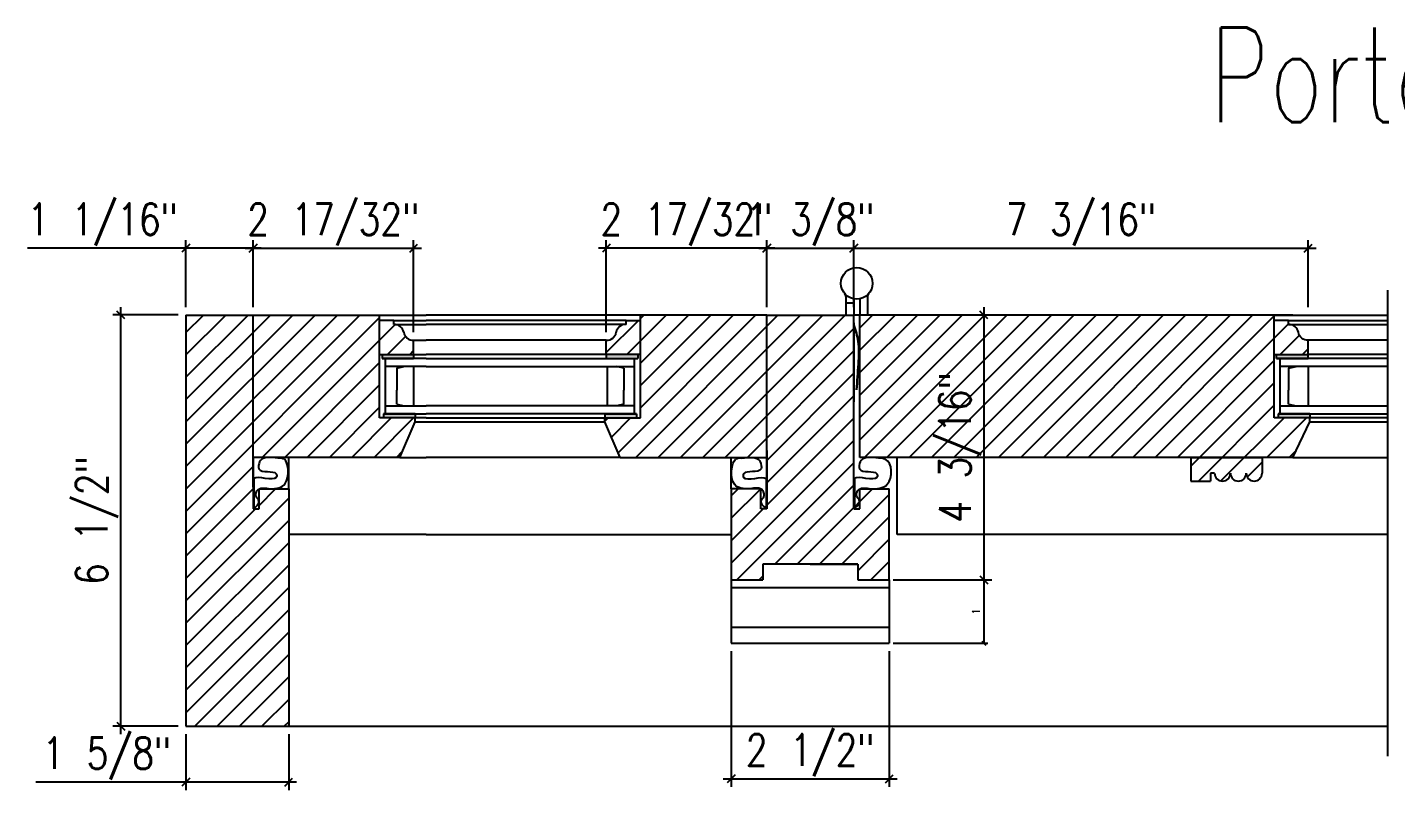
# Model space of a CAD drawing. Header units: inches. Extents: x 1985 to 11287, y 379 to 4336.
# Drawn here: x 7158.29 to 7179.93, y 3682.41 to 3694.71 of the extents above; entities that cross this region are included whole.
import ezdxf

# ---------------------------------------------------------------- set-up
doc = ezdxf.new("R2010")
doc.units = ezdxf.units.IN
doc.header["$MEASUREMENT"] = 0
doc.layers.get('0').update_dxf_attribs({"linetype": 'CONTINUOUS'})
doc.layers.get('Defpoints').update_dxf_attribs({"linetype": 'CONTINUOUS'})
for name, color, linetype in [('COTE1-1', 7, 'CONTINUOUS'), ('COTE1-1 99', 7, 'CONTINUOUS'), ('elevation 99', 7, 'CONTINUOUS'), ('glass 99', 6, 'CONTINUOUS'), ('glass-', 6, 'CONTINUOUS'), ('glazing tape', 7, 'CONTINUOUS'), ('glazing tape 99', 7, 'CONTINUOUS'), ('hardware-', 94, 'CONTINUOUS'), ('hatch 99', 1, 'CONTINUOUS'), ('weatherstripping', 5, 'CONTINUOUS'), ('wood detail', 7, 'CONTINUOUS'), ('wood detail 99', 7, 'CONTINUOUS')]:
    doc.layers.add(name, color=color, linetype=linetype)
doc.styles.get("Standard").update_dxf_attribs({"font": 'txt.shx', "width": 0.8})
doc.dimstyles.new('Elevation', dxfattribs={"dimscale": 2, "dimtxt": 0.75, "dimasz": 0.0625, "dimexe": 0.0625, "dimexo": 0.0625, "dimgap": 0.0625, "dimtad": 1, "dimdec": 5, "dimzin": 0, "dimdsep": 46, "dimlunit": 5, "dimtxsty": 'Standard', "dimblk1": 'OBLIQUE', "dimblk2": 'OBLIQUE', "dimsah": 1, "dimcen": 2, "dimdle": 0.0625, "dimclrd": 1, "dimclre": 1, "dimadec": 1, "dimazin": 0, "dimtfac": 0.375, "dimtdec": 5, "dimtmove": 0, "dimatfit": 3, "dimldrblk": 'OBLIQUE', "dimfxl": 1, "dimfrac": 2, "dimtolj": 1, "dimtzin": 0, "dimarcsym": 0})
doc.dimstyles.new('Muntin', dxfattribs={"dimtxt": 0.125, "dimasz": 0.0625, "dimexe": 0.0625, "dimexo": 0.0625, "dimgap": 0.0625, "dimtad": 1, "dimdec": 5, "dimzin": 0, "dimdsep": 46, "dimlunit": 5, "dimtxsty": 'Standard', "dimblk": 'OBLIQUE', "dimcen": 0.125, "dimclrd": 1, "dimclre": 1, "dimadec": 1, "dimazin": 0, "dimtfac": 0.375, "dimtdec": 5, "dimtmove": 0, "dimatfit": 3, "dimldrblk": 'OBLIQUE', "dimfxl": 1, "dimfrac": 2, "dimtolj": 1, "dimtzin": 0, "dimarcsym": 0})

# ---------------------------------------------------------------- blocks, each defined once
blk = doc.blocks.new('_OBLIQUE')
at = {"color": 0, "linetype": 'ByBlock'}
blk.add_line((-0.5, -0.5), (0.5, 0.5), dxfattribs=at)
blk = doc.blocks.new('*D939')
at = {"layer": 'COTE1-1 99', "color": 1, "lineweight": -2}
for p, q in [((7160.674, 3690.162), (7159.643, 3690.162)), ((7159.768, 3683.537), (7159.768, 3690.287)), ((7160.674, 3683.662), (7159.643, 3683.662))]:
    blk.add_line(p, q, dxfattribs=at)
at = {"layer": 'Defpoints', "color": 0}
for p in [(7159.768, 3690.162), (7160.799, 3690.162), (7160.799, 3683.662)]:
    blk.add_point(p, dxfattribs=at)
at = {"layer": 'COTE1-1 99', "color": 1, "lineweight": -2, "xscale": 0.125, "yscale": 0.125, "zscale": 0.125}
for p, rotation in [((7159.768, 3690.162), 90), ((7159.768, 3683.662), 270)]:
    blk.add_blockref('_OBLIQUE', p, dxfattribs=dict(at, rotation=rotation))
at = {"layer": 'COTE1-1 99', "color": 0, "insert": (7159.393, 3686.912), "char_height": 0.5, "attachment_point": 5, "rotation": 90}
blk.add_mtext('\\A1;6 1/2"', dxfattribs=at)
blk = doc.blocks.new('*D940')
at = {"layer": 'COTE1-1 99', "color": 1, "lineweight": -2}
for p, q in [((7160.799, 3683.537), (7160.799, 3682.652)), ((7162.424, 3683.537), (7162.424, 3682.652)), ((7160.799, 3682.777), (7158.424, 3682.777)), ((7162.549, 3682.777), (7160.799, 3682.777))]:
    blk.add_line(p, q, dxfattribs=at)
at = {"layer": 'Defpoints', "color": 0}
for p in [(7160.799, 3683.662), (7162.424, 3683.662), (7160.799, 3682.777)]:
    blk.add_point(p, dxfattribs=at)
at = {"layer": 'COTE1-1 99', "color": 1, "lineweight": -2, "xscale": 0.125, "yscale": 0.125, "zscale": 0.125, "rotation": 180}
blk.add_blockref('_OBLIQUE', (7160.799, 3682.777), dxfattribs=at)
at = {"layer": 'COTE1-1 99', "color": 1, "lineweight": -2, "xscale": 0.125, "yscale": 0.125, "zscale": 0.125}
blk.add_blockref('_OBLIQUE', (7162.424, 3682.777), dxfattribs=at)
at = {"layer": 'COTE1-1 99', "color": 0, "insert": (7159.549, 3683.152), "char_height": 0.5, "attachment_point": 5}
blk.add_mtext('\\A1;1 5/8"', dxfattribs=at)
blk = doc.blocks.new('*D941')
at = {"layer": 'COTE1-1 99', "color": 1, "lineweight": -2}
for p, q in [((7160.799, 3691.217), (7158.291, 3691.217)), ((7160.799, 3690.287), (7160.799, 3691.342)), ((7161.987, 3691.217), (7160.799, 3691.217)), ((7161.862, 3690.287), (7161.862, 3691.342))]:
    blk.add_line(p, q, dxfattribs=at)
at = {"layer": 'Defpoints', "color": 0}
for p in [(7160.799, 3691.217), (7160.799, 3690.162), (7161.862, 3690.162)]:
    blk.add_point(p, dxfattribs=at)
at = {"layer": 'COTE1-1 99', "color": 1, "lineweight": -2, "xscale": 0.125, "yscale": 0.125, "zscale": 0.125, "rotation": 180}
blk.add_blockref('_OBLIQUE', (7160.799, 3691.217), dxfattribs=at)
at = {"layer": 'COTE1-1 99', "color": 1, "lineweight": -2, "xscale": 0.125, "yscale": 0.125, "zscale": 0.125}
blk.add_blockref('_OBLIQUE', (7161.862, 3691.217), dxfattribs=at)
at = {"layer": 'COTE1-1 99', "color": 0, "insert": (7159.483, 3691.592), "char_height": 0.5, "attachment_point": 5}
blk.add_mtext('\\A1;1 1/16"', dxfattribs=at)
blk = doc.blocks.new('*D942')
at = {"layer": 'COTE1-1 99', "color": 1, "lineweight": -2}
for p, q in [((7161.737, 3691.217), (7164.526, 3691.217)), ((7161.862, 3690.914), (7161.862, 3691.342)), ((7164.401, 3689.888), (7164.401, 3691.342))]:
    blk.add_line(p, q, dxfattribs=at)
at = {"layer": 'Defpoints', "color": 0}
for p in [(7164.401, 3691.217), (7161.862, 3690.789), (7164.401, 3689.763)]:
    blk.add_point(p, dxfattribs=at)
at = {"layer": 'COTE1-1 99', "color": 1, "lineweight": -2, "xscale": 0.125, "yscale": 0.125, "zscale": 0.125, "rotation": 180}
blk.add_blockref('_OBLIQUE', (7161.862, 3691.217), dxfattribs=at)
at = {"layer": 'COTE1-1 99', "color": 1, "lineweight": -2, "xscale": 0.125, "yscale": 0.125, "zscale": 0.125}
blk.add_blockref('_OBLIQUE', (7164.401, 3691.217), dxfattribs=at)
at = {"layer": 'COTE1-1 99', "color": 0, "insert": (7163.131, 3691.592), "char_height": 0.5, "attachment_point": 5}
blk.add_mtext('\\A1;2 17/32"', dxfattribs=at)
blk = doc.blocks.new('*D943')
at = {"layer": 'COTE1-1 99', "color": 1, "lineweight": -2}
for p, q in [((7169.862, 3691.217), (7171.487, 3691.217)), ((7169.987, 3690.287), (7169.987, 3691.342)), ((7171.362, 3690.287), (7171.362, 3691.342))]:
    blk.add_line(p, q, dxfattribs=at)
at = {"layer": 'Defpoints', "color": 0}
for p in [(7171.362, 3691.217), (7169.987, 3690.162), (7171.362, 3690.162)]:
    blk.add_point(p, dxfattribs=at)
at = {"layer": 'COTE1-1 99', "color": 1, "lineweight": -2, "xscale": 0.125, "yscale": 0.125, "zscale": 0.125, "rotation": 180}
blk.add_blockref('_OBLIQUE', (7169.987, 3691.217), dxfattribs=at)
at = {"layer": 'COTE1-1 99', "color": 1, "lineweight": -2, "xscale": 0.125, "yscale": 0.125, "zscale": 0.125}
blk.add_blockref('_OBLIQUE', (7171.362, 3691.217), dxfattribs=at)
at = {"layer": 'COTE1-1 99', "color": 0, "insert": (7170.674, 3691.592), "char_height": 0.5, "attachment_point": 5}
blk.add_mtext('\\A1;1 3/8"', dxfattribs=at)
blk = doc.blocks.new('*D944')
at = {"layer": 'COTE1-1 99', "color": 1, "lineweight": -2}
for p, q in [((7170.112, 3691.217), (7167.323, 3691.217)), ((7167.448, 3689.888), (7167.448, 3691.342)), ((7169.987, 3690.914), (7169.987, 3691.342))]:
    blk.add_line(p, q, dxfattribs=at)
at = {"layer": 'Defpoints', "color": 0}
for p in [(7167.448, 3691.217), (7169.987, 3690.789), (7167.448, 3689.763)]:
    blk.add_point(p, dxfattribs=at)
at = {"layer": 'COTE1-1 99', "color": 1, "lineweight": -2, "xscale": 0.125, "yscale": 0.125, "zscale": 0.125, "rotation": 180}
blk.add_blockref('_OBLIQUE', (7167.448, 3691.217), dxfattribs=at)
at = {"layer": 'COTE1-1 99', "color": 1, "lineweight": -2, "xscale": 0.125, "yscale": 0.125, "zscale": 0.125}
blk.add_blockref('_OBLIQUE', (7169.987, 3691.217), dxfattribs=at)
at = {"layer": 'COTE1-1 99', "color": 0, "insert": (7168.717, 3691.592), "char_height": 0.5, "attachment_point": 5}
blk.add_mtext('\\A1;2 17/32"', dxfattribs=at)
blk = doc.blocks.new('*D949')
at = {"layer": 'COTE1-1 99', "color": 1, "lineweight": -2}
for p, q in [((7171.238, 3691.217), (7178.675, 3691.217)), ((7171.363, 3690.287), (7171.363, 3691.342)), ((7178.55, 3690.287), (7178.55, 3691.342))]:
    blk.add_line(p, q, dxfattribs=at)
at = {"layer": 'Defpoints', "color": 0}
for p in [(7178.55, 3691.217), (7171.363, 3690.162), (7178.55, 3690.162)]:
    blk.add_point(p, dxfattribs=at)
at = {"layer": 'COTE1-1 99', "color": 1, "lineweight": -2, "xscale": 0.125, "yscale": 0.125, "zscale": 0.125, "rotation": 180}
blk.add_blockref('_OBLIQUE', (7171.363, 3691.217), dxfattribs=at)
at = {"layer": 'COTE1-1 99', "color": 1, "lineweight": -2, "xscale": 0.125, "yscale": 0.125, "zscale": 0.125}
blk.add_blockref('_OBLIQUE', (7178.55, 3691.217), dxfattribs=at)
at = {"layer": 'COTE1-1 99', "color": 0, "insert": (7174.957, 3691.592), "char_height": 0.5, "attachment_point": 5}
blk.add_mtext('\\A1;7 3/16"', dxfattribs=at)
blk = doc.blocks.new('*D952')
at = {"layer": 'COTE1-1 99', "color": 1, "lineweight": -2}
for p, q in [((7171.707, 3690.162), (7173.546, 3690.162)), ((7173.421, 3690.287), (7173.421, 3685.849)), ((7172.049, 3685.974), (7173.546, 3685.974))]:
    blk.add_line(p, q, dxfattribs=at)
at = {"layer": 'Defpoints', "color": 0}
for p in [(7171.582, 3690.162), (7171.924, 3685.974), (7173.421, 3685.974)]:
    blk.add_point(p, dxfattribs=at)
at = {"layer": 'COTE1-1 99', "color": 1, "lineweight": -2, "xscale": 0.125, "yscale": 0.125, "zscale": 0.125}
for p, rotation in [((7173.421, 3690.162), 90), ((7173.421, 3685.974), 270)]:
    blk.add_blockref('_OBLIQUE', p, dxfattribs=dict(at, rotation=rotation))
at = {"layer": 'COTE1-1 99', "color": 0, "insert": (7173.046, 3688.068), "char_height": 0.5, "attachment_point": 5, "rotation": 90}
blk.add_mtext('\\A1;4 3/16"', dxfattribs=at)
blk = doc.blocks.new('*D954')
at = {"layer": 'COTE1-1 99', "color": 1, "lineweight": -2}
for p, q in [((7169.424, 3684.849), (7169.424, 3682.703)), ((7171.924, 3684.849), (7171.924, 3682.703)), ((7169.299, 3682.828), (7172.049, 3682.828))]:
    blk.add_line(p, q, dxfattribs=at)
at = {"layer": 'Defpoints', "color": 0}
for p in [(7169.424, 3684.974), (7171.924, 3684.974), (7171.924, 3682.828)]:
    blk.add_point(p, dxfattribs=at)
at = {"layer": 'COTE1-1 99', "color": 1, "lineweight": -2, "xscale": 0.125, "yscale": 0.125, "zscale": 0.125, "rotation": 180}
blk.add_blockref('_OBLIQUE', (7169.424, 3682.828), dxfattribs=at)
at = {"layer": 'COTE1-1 99', "color": 1, "lineweight": -2, "xscale": 0.125, "yscale": 0.125, "zscale": 0.125}
blk.add_blockref('_OBLIQUE', (7171.924, 3682.828), dxfattribs=at)
at = {"layer": 'COTE1-1 99', "color": 0, "insert": (7170.674, 3683.203), "char_height": 0.5, "attachment_point": 5}
blk.add_mtext('\\A1;2 1/2"', dxfattribs=at)
blk = doc.blocks.new('*D955')
at = {"layer": 'Defpoints', "color": 0}
for p in [(7171.924, 3685.974), (7171.924, 3684.974), (7173.421, 3684.974)]:
    blk.add_point(p, dxfattribs=at)
at = {"layer": 'elevation 99', "color": 1, "lineweight": -2}
for p, q in [((7171.987, 3685.974), (7173.483, 3685.974)), ((7173.421, 3685.974), (7173.421, 3684.974)), ((7171.987, 3684.974), (7173.483, 3684.974))]:
    blk.add_line(p, q, dxfattribs=at)
at = {"layer": 'elevation 99', "color": 1, "lineweight": -2, "xscale": 0.0625, "yscale": 0.0625, "zscale": 0.0625}
for p, rotation in [((7173.421, 3685.974), 90), ((7173.421, 3684.974), 270)]:
    blk.add_blockref('_OBLIQUE', p, dxfattribs=dict(at, rotation=rotation))
at = {"layer": 'elevation 99', "color": 0, "insert": (7173.296, 3685.474), "char_height": 0.125, "attachment_point": 5, "rotation": 90}
blk.add_mtext('\\A1;1', dxfattribs=at)

msp = doc.modelspace()

# ---------------------------------------------------------------- hatches: boundary and pattern name
at = {"layer": 'glazing tape'}
h = msp.add_hatch(color=256, dxfattribs=at)
h.paths.add_polyline_path([(7164.400831, 3689.474006), (7164.400831, 3689.536506), (7163.900831, 3689.536506), (7163.900831, 3689.474006)])
h.paths.add_polyline_path([(7163.924331, 3688.599006), (7163.924331, 3688.536506), (7164.424331, 3688.536506), (7164.424331, 3688.599006)])
h = msp.add_hatch(color=256, dxfattribs=at)
h.paths.add_polyline_path([(7167.94791, 3689.474006), (7167.94791, 3689.536506), (7167.44791, 3689.536506), (7167.44791, 3689.474006)])
h.paths.add_polyline_path([(7167.92441, 3688.536506), (7167.92441, 3688.599006), (7167.42441, 3688.599006), (7167.42441, 3688.536506)])
at = {"layer": 'glazing tape 99'}
h = msp.add_hatch(color=7, dxfattribs=at)
h.paths.add_polyline_path([(7178.050276, 3689.536506), (7178.050276, 3689.474006), (7178.550276, 3689.474006), (7178.550276, 3689.536506)])
h.paths.add_polyline_path([(7178.073776, 3688.599006), (7178.073776, 3688.536506), (7178.573776, 3688.536506), (7178.573776, 3688.599006)])
at = {"layer": 'hatch 99'}
h = msp.add_hatch(dxfattribs=at)
h.set_pattern_fill('ANSI31', color=256, scale=2, style=0)
h.set_pattern_definition([(45, (7186.32654, 1928.20037), (-0.176776695, 0.176776695), [])])
edge = h.paths.add_edge_path(flags=17)
edge.add_arc((7164.39427, 3689.914961), 0.152097, 190.2080197, 272.4723638, ccw=False)
edge.add_arc((7164.094892, 3689.861051), 0.152097, 10.2080197, 92.4723638)
edge.add_line((7164.088331, 3690.013006), (7164.088331, 3690.075506))
edge.add_line((7164.088331, 3690.075506), (7163.861817, 3690.075506))
edge.add_line((7163.861817, 3690.075506), (7163.861817, 3689.536506))
edge.add_line((7163.861817, 3689.536506), (7164.400831, 3689.536506))
edge.add_line((7164.400831, 3689.536506), (7164.400831, 3689.763006))
h.paths.add_polyline_path([(7163.861817, 3690.161506), (7161.86188, 3690.161506), (7161.86188, 3687.911506), (7164.183259, 3687.911506), (7164.424331, 3688.474006), (7164.424331, 3688.536506), (7163.861817, 3688.536506)])
edge = h.paths.add_edge_path()
edge.add_spline(control_points=[(7162.128798, 3687.413182), (7162.056913, 3687.427759), (7161.92899, 3687.445397), (7161.889252, 3687.281314), (7161.980043, 3687.238215), (7161.942884, 3687.148762), (7161.872844, 3687.104546)], knot_values=[0.002756706, 0.002756706, 0.002756706, 0.002756706, 0.162430415, 0.217787302, 0.327082606, 0.496812861, 0.496812861, 0.496812861, 0.496812861], degree=3, periodic=0)
edge.add_line((7161.955542, 3687.410324), (7161.955542, 3687.099042))
edge.add_line((7161.955542, 3687.099042), (7161.86188, 3687.099042))
edge.add_line((7161.86188, 3687.099042), (7161.86188, 3687.911506))
edge.add_line((7161.86188, 3687.911506), (7161.86188, 3690.161506))
edge.add_line((7161.86188, 3690.161506), (7160.799372, 3690.161506))
edge.add_line((7160.799372, 3690.161506), (7160.799372, 3684.411506))
edge.add_line((7160.799372, 3684.411506), (7160.799372, 3683.661506))
edge.add_line((7160.799372, 3683.661506), (7161.049372, 3683.661506))
edge.add_line((7161.049372, 3683.661506), (7162.424372, 3683.661506))
edge.add_line((7162.424372, 3683.661506), (7162.424372, 3687.411506))
edge.add_line((7162.424372, 3687.411506), (7161.957515, 3687.411506))
h = msp.add_hatch(dxfattribs=at)
h.set_pattern_fill('ANSI31', color=256, scale=2, style=0)
h.set_pattern_definition([(45, (6956.94712, 2006.51667), (-0.176776695, 0.176776695), [])])
edge = h.paths.add_edge_path(flags=17)
edge.add_line((7167.986924, 3690.075506), (7167.76041, 3690.075506))
edge.add_line((7167.76041, 3690.075506), (7167.76041, 3690.013006))
edge.add_line((7167.76041, 3690.013006), (7167.747288, 3690.013006))
edge.add_arc((7167.753849, 3689.861051), 0.152097, 92.4723638, 169.7919803)
edge.add_arc((7167.454471, 3689.914961), 0.152097, 267.5276362, 349.7919803, ccw=False)
edge.add_line((7167.44791, 3689.763006), (7167.44791, 3689.536506))
edge.add_line((7167.44791, 3689.536506), (7167.986924, 3689.536506))
edge.add_line((7167.986924, 3689.536506), (7167.986924, 3690.075506))
h.paths.add_polyline_path([(7169.986861, 3690.161506), (7167.986924, 3690.161506), (7167.986924, 3688.536506), (7167.42441, 3688.536506), (7167.42441, 3688.474006), (7167.665482, 3687.911506), (7169.986861, 3687.911506)])
edge = h.paths.add_edge_path()
edge.add_spline(control_points=[(7169.719943, 3687.413182), (7169.791828, 3687.427759), (7169.919751, 3687.445397), (7169.959489, 3687.281314), (7169.868698, 3687.238215), (7169.905857, 3687.148762), (7169.975897, 3687.104546)], knot_values=[0.002756706, 0.002756706, 0.002756706, 0.002756706, 0.162430415, 0.217787302, 0.327082606, 0.496812861, 0.496812861, 0.496812861, 0.496812861], degree=3, periodic=0)
edge.add_line((7169.892022, 3687.411506), (7169.424369, 3687.411506))
edge.add_line((7169.424369, 3687.411506), (7169.424369, 3685.974006))
edge.add_line((7169.424369, 3685.974006), (7169.924369, 3685.974006))
edge.add_line((7169.924369, 3685.974006), (7169.924369, 3686.224006))
edge.add_line((7169.924369, 3686.224006), (7171.424369, 3686.224006))
edge.add_line((7171.424369, 3686.224006), (7171.424369, 3685.974006))
edge.add_line((7171.424369, 3685.974006), (7171.924369, 3685.974006))
edge.add_line((7171.924369, 3685.974006), (7171.924369, 3687.411506))
edge.add_line((7171.924369, 3687.411506), (7171.456715, 3687.411506))
edge.add_spline(control_points=[(7171.628795, 3687.413182), (7171.556909, 3687.427759), (7171.428986, 3687.445397), (7171.389248, 3687.281314), (7171.480039, 3687.238215), (7171.44288, 3687.148762), (7171.37284, 3687.104546)], knot_values=[0.002756706, 0.002756706, 0.002756706, 0.002756706, 0.162430415, 0.217787302, 0.327082606, 0.496812861, 0.496812861, 0.496812861, 0.496812861], degree=3, periodic=0)
edge.add_line((7171.455538, 3687.410945), (7171.455538, 3687.099042))
edge.add_line((7171.455538, 3687.099042), (7171.362776, 3687.099042))
edge.add_line((7171.362776, 3687.099042), (7171.362776, 3688.786506))
edge.add_line((7171.362776, 3688.786506), (7171.362776, 3690.036506))
edge.add_line((7171.362776, 3690.036506), (7171.362776, 3690.161506))
edge.add_line((7171.362776, 3690.161506), (7169.986861, 3690.161506))
edge.add_line((7169.986861, 3690.161506), (7169.986861, 3687.439817))
edge.add_line((7169.986861, 3687.439817), (7169.986861, 3687.099042))
edge.add_line((7169.986861, 3687.099042), (7169.893199, 3687.099042))
edge.add_line((7169.893199, 3687.099042), (7169.893199, 3687.410945))
h = msp.add_hatch(dxfattribs=at)
h.set_pattern_fill('ANSI31', color=256, scale=2, style=0)
h.set_pattern_definition([(45, (7006.5278, 2006.51667), (-0.176776695, 0.176776695), [])])
h.paths.add_polyline_path([(7188.408779, 3690.161506), (7181.85402, 3690.161506), (7181.85402, 3688.536506), (7181.291506, 3688.536506), (7181.291506, 3688.474006), (7181.559377, 3687.911506), (7183.171067, 3687.911506), (7188.408779, 3687.911506)])
h.paths.add_polyline_path([(7183.171067, 3687.911506), (7182.046067, 3687.911506), (7182.046067, 3687.661506, 1), (7182.296067, 3687.661506, 1), (7182.546067, 3687.661506, 1), (7182.796067, 3687.661506), (7182.858567, 3687.661506), (7182.858567, 3687.536506), (7183.171067, 3687.536506)])
h.paths.add_polyline_path([(7181.85402, 3690.075506), (7181.627506, 3690.075506), (7181.627506, 3690.013006), (7181.614383, 3690.013006, 0.350781059), (7181.471256, 3689.888006, -0.350781059), (7181.328128, 3689.763006), (7181.315006, 3689.763006), (7181.315006, 3689.536506), (7181.85402, 3689.536506)], flags=17)
h.paths.add_polyline_path([(7178.550276, 3689.763006, -0.375199902), (7178.394026, 3689.888006, 0.375199902), (7178.237776, 3690.013006), (7178.237776, 3690.075506), (7178.011262, 3690.075506), (7178.011262, 3689.536506), (7178.550276, 3689.536506)], flags=17)
h.paths.add_polyline_path([(7177.819215, 3687.911506), (7176.694215, 3687.911506), (7176.694215, 3687.536506), (7177.006715, 3687.536506), (7177.006715, 3687.661506), (7177.069215, 3687.661506, 1), (7177.319215, 3687.661506, 1), (7177.569215, 3687.661506, 1), (7177.819215, 3687.661506)])
h.paths.add_polyline_path([(7178.011262, 3690.161506), (7171.456503, 3690.161506), (7171.456503, 3687.911506), (7178.305905, 3687.911506), (7178.573776, 3688.474006), (7178.573776, 3688.536506), (7178.011262, 3688.536506)])
h.paths.add_polyline_path([(7173.420894, 3686.526089), (7173.420894, 3688.859423), (7172.820894, 3688.859423), (7172.820894, 3686.526089)], flags=9)

# ---------------------------------------------------------------- linework, layer by layer
at = {"layer": 'COTE1-1'}
for p, q in [((7171.424369, 3686.224006), (7169.924369, 3686.224006)), ((7169.924369, 3686.224006), (7169.924369, 3685.974006)), ((7170.674369, 3686.224006), (7171.424369, 3686.224006)), ((7171.424369, 3686.224006), (7171.424369, 3685.974006))]:
    msp.add_line(p, q, dxfattribs=at)
at = {"layer": 'elevation 99'}
for p, q in [((7179.807641, 3683.187383), (7179.807641, 3690.551561)), ((7176.694215, 3687.911506), (7177.819215, 3687.911506)), ((7176.694215, 3687.911506), (7176.694215, 3687.536506)), ((7177.819215, 3687.911506), (7177.819215, 3687.661506)), ((7176.694215, 3687.536506), (7177.006715, 3687.536506)), ((7177.069215, 3687.661506), (7177.006715, 3687.661506)), ((7177.006715, 3687.661506), (7177.006715, 3687.536506))]:
    msp.add_line(p, q, dxfattribs=at)
for centre in [(7177.194215, 3687.661506), (7177.444215, 3687.661506), (7177.694215, 3687.661506)]:
    msp.add_arc(centre, 0.125, 180, 0, dxfattribs=at)
at = {"layer": 'glass 99', "color": 6}
for p, q in [((7179.807641, 3689.474006), (7178.050276, 3689.474006)), ((7178.104962, 3688.599006), (7178.104962, 3689.474006)), ((7179.807641, 3689.349006), (7178.104962, 3689.349006)), ((7178.237782, 3689.319015), (7178.357965, 3689.349006)), ((7178.237782, 3689.319015), (7178.237782, 3688.974006)), ((7178.550276, 3689.349006), (7178.550276, 3688.724006)), ((7178.237782, 3688.753997), (7178.237782, 3688.974006)), ((7178.073776, 3688.599006), (7179.807641, 3688.599006)), ((7178.104962, 3688.724006), (7179.807641, 3688.724006)), ((7178.237782, 3688.753997), (7178.357965, 3688.724006))]:
    msp.add_line(p, q, dxfattribs=at)
at = {"layer": 'glass-', "color": 6}
for p, q in [((7164.599005, 3689.474006), (7163.900831, 3689.474006)), ((7163.955517, 3688.599006), (7163.955517, 3689.474006)), ((7164.599005, 3689.474006), (7167.94791, 3689.474006)), ((7167.893224, 3688.599006), (7167.893224, 3689.474006)), ((7164.599005, 3689.349006), (7163.955517, 3689.349006)), ((7164.136451, 3689.319015), (7164.244233, 3689.349006)), ((7164.136451, 3689.319015), (7164.136451, 3688.974006)), ((7164.400831, 3689.349006), (7164.400831, 3688.724006)), ((7164.599005, 3689.349006), (7167.893224, 3689.349006)), ((7167.460124, 3689.349006), (7167.460124, 3688.724006)), ((7167.724505, 3689.319015), (7167.616722, 3689.349006)), ((7167.724505, 3689.319015), (7167.724505, 3688.974006)), ((7164.136451, 3688.753997), (7164.136451, 3688.974006)), ((7167.724505, 3688.753997), (7167.724505, 3688.974006)), ((7163.924331, 3688.599006), (7164.599005, 3688.599006)), ((7163.955517, 3688.724006), (7164.599005, 3688.724006)), ((7164.136451, 3688.753997), (7164.244233, 3688.724006)), ((7167.893224, 3688.724006), (7164.599005, 3688.724006)), ((7167.92441, 3688.599006), (7164.599005, 3688.599006)), ((7167.724505, 3688.753997), (7167.616722, 3688.724006))]:
    msp.add_line(p, q, dxfattribs=at)
at = {"layer": 'glazing tape', "color": 7}
for p, q in [((7163.900831, 3689.536506), (7163.900831, 3689.474006)), ((7164.400831, 3689.536506), (7164.400831, 3689.474006)), ((7167.44791, 3689.536506), (7167.44791, 3689.474006)), ((7167.94791, 3689.536506), (7167.94791, 3689.474006))]:
    msp.add_line(p, q, dxfattribs=at)
at = {"layer": 'glazing tape'}
for p, q in [((7163.900831, 3689.474006), (7164.400831, 3689.474006)), ((7167.44791, 3689.474006), (7167.94791, 3689.474006)), ((7163.924331, 3688.599006), (7163.924331, 3688.536506)), ((7164.424331, 3688.599006), (7163.924331, 3688.599006)), ((7164.424331, 3688.599006), (7164.424331, 3688.536506)), ((7167.42441, 3688.599006), (7167.42441, 3688.536506)), ((7167.42441, 3688.599006), (7167.92441, 3688.599006)), ((7167.92441, 3688.599006), (7167.92441, 3688.536506))]:
    msp.add_line(p, q, dxfattribs=at)
at = {"layer": 'glazing tape 99', "color": 7}
for p, q in [((7178.050276, 3689.474006), (7178.050276, 3689.536506)), ((7178.550276, 3689.474006), (7178.550276, 3689.536506))]:
    msp.add_line(p, q, dxfattribs=at)
at = {"layer": 'glazing tape 99'}
for p, q in [((7178.050276, 3689.474006), (7178.550276, 3689.474006)), ((7178.573776, 3688.599006), (7178.073776, 3688.599006)), ((7178.073776, 3688.599006), (7178.073776, 3688.536506)), ((7178.573776, 3688.599006), (7178.573776, 3688.536506))]:
    msp.add_line(p, q, dxfattribs=at)
at = {"layer": 'hardware-', "color": 94}
for p, q in [((7171.237776, 3690.454793), (7171.237776, 3690.161506)), ((7171.362776, 3690.349006), (7171.237776, 3690.349006)), ((7171.362776, 3690.415938), (7171.362776, 3690.161506)), ((7171.456503, 3690.415938), (7171.456503, 3690.161506)), ((7171.581503, 3690.454793), (7171.581503, 3690.161506))]:
    msp.add_line(p, q, dxfattribs=at)
msp.add_circle((7171.40964, 3690.661506), 0.25, dxfattribs=at)
for centre, start, end in [((7171.175276, 3690.454793), 0, 41.4128763), ((7171.644003, 3690.454793), 138.5871237, 180)]:
    msp.add_arc(centre, 0.0625, start, end, dxfattribs=at)
at = {"layer": 'weatherstripping', "color": 5, "lineweight": 30}
msp.add_line((7171.362776, 3688.786506), (7171.362776, 3690.036506), dxfattribs=at)
at = {"layer": 'weatherstripping', "color": 5}
for p, q in [((7161.872844, 3687.578333), (7161.872844, 3687.104546)), ((7169.975897, 3687.578333), (7169.975897, 3687.104546)), ((7171.37284, 3687.578333), (7171.37284, 3687.104546))]:
    msp.add_line(p, q, dxfattribs=at)
for centre, start, end in [((7162.256144, 3687.628459), 68.1531508, 90.3367326), ((7169.592597, 3687.628459), 89.6632674, 111.8468492), ((7171.756141, 3687.628459), 68.1531508, 90.3367326)]:
    msp.add_arc(centre, 0.272391, start, end, dxfattribs=at)
at = {"layer": 'weatherstripping', "color": 5, "lineweight": 30}
msp.add_spline([(7171.363327, 3689.999071), (7171.433649, 3689.744402), (7171.435453, 3689.387368), (7171.406466, 3688.979136)], degree=3, dxfattribs=at)
at = {"layer": 'weatherstripping', "color": 5}
for points, knots in [([(7162.254543, 3687.900846), (7162.117535, 3687.911921), (7162.023252, 3687.905225), (7161.960949, 3687.861482), (7161.91594, 3687.633203), (7162.2389, 3687.729136), (7162.240538, 3687.504297), (7161.928786, 3687.62671), (7161.872844, 3687.578333)], [0, 0, 0, 0, 0.083614321, 0.208464293, 0.316031641, 0.607589822, 0.683535209, 1.009413891, 1.009413891, 1.009413891, 1.009413891]), ([(7162.128798, 3687.413182), (7162.229034, 3687.416603), (7162.451909, 3687.440831), (7162.424372, 3687.829858), (7162.357508, 3687.881288)], [0, 0, 0, 0, 0.2460489598, 0.6041502785, 0.6041502785, 0.6041502785, 0.6041502785]), ([(7169.719943, 3687.413182), (7169.619707, 3687.416603), (7169.384001, 3687.416383), (7169.424369, 3687.829858), (7169.491233, 3687.881288)], [0, 0, 0, 0, 0.2460489598, 0.6041502785, 0.6041502785, 0.6041502785, 0.6041502785]), ([(7169.594198, 3687.900846), (7169.731206, 3687.911921), (7169.825489, 3687.905225), (7169.887792, 3687.861482), (7169.932801, 3687.633203), (7169.609841, 3687.729136), (7169.608203, 3687.504297), (7169.919955, 3687.62671), (7169.975897, 3687.578333)], [0, 0, 0, 0, 0.083614321, 0.208464293, 0.316031641, 0.607589822, 0.683535209, 1.009413891, 1.009413891, 1.009413891, 1.009413891]), ([(7171.75454, 3687.900846), (7171.617531, 3687.911921), (7171.523248, 3687.905225), (7171.460945, 3687.861482), (7171.415936, 3687.633203), (7171.738896, 3687.729136), (7171.740534, 3687.504297), (7171.428782, 3687.62671), (7171.37284, 3687.578333)], [0, 0, 0, 0, 0.083614321, 0.208464293, 0.316031641, 0.607589822, 0.683535209, 1.009413891, 1.009413891, 1.009413891, 1.009413891]), ([(7171.628795, 3687.413182), (7171.729031, 3687.416603), (7171.978468, 3687.416383), (7171.985026, 3687.829858), (7171.857505, 3687.881288)], [0, 0, 0, 0, 0.2460489598, 0.6041502785, 0.6041502785, 0.6041502785, 0.6041502785]), ([(7161.872844, 3687.104546), (7161.942884, 3687.148762), (7161.980043, 3687.238215), (7161.889252, 3687.281314), (7161.92899, 3687.445397), (7162.056913, 3687.427759), (7162.128798, 3687.413182)], [0.0027567057, 0.0027567057, 0.0027567057, 0.0027567057, 0.1724869609, 0.2817822642, 0.3371391511, 0.4968128609, 0.4968128609, 0.4968128609, 0.4968128609]), ([(7169.975897, 3687.104546), (7169.905857, 3687.148762), (7169.868698, 3687.238215), (7169.959489, 3687.281314), (7169.919751, 3687.445397), (7169.791828, 3687.427759), (7169.719943, 3687.413182)], [0.0027567057, 0.0027567057, 0.0027567057, 0.0027567057, 0.1724869609, 0.2817822642, 0.3371391511, 0.4968128609, 0.4968128609, 0.4968128609, 0.4968128609]), ([(7171.37284, 3687.104546), (7171.44288, 3687.148762), (7171.480039, 3687.238215), (7171.389248, 3687.281314), (7171.428986, 3687.445397), (7171.556909, 3687.427759), (7171.628795, 3687.413182)], [0.0027567057, 0.0027567057, 0.0027567057, 0.0027567057, 0.1724869609, 0.2817822642, 0.3371391511, 0.4968128609, 0.4968128609, 0.4968128609, 0.4968128609])]:
    msp.add_open_spline(points, degree=3, knots=knots, dxfattribs=at)
at = {"layer": 'wood detail'}
for p, q in [((7160.799372, 3690.161506), (7161.86188, 3690.161506)), ((7161.86188, 3687.911506), (7161.86188, 3690.161506)), ((7163.861817, 3690.161506), (7164.599005, 3690.161506)), ((7167.986924, 3690.161506), (7164.599005, 3690.161506)), ((7169.986861, 3687.911506), (7169.986861, 3690.161506)), ((7171.456503, 3687.911506), (7171.456503, 3690.161506)), ((7164.088331, 3690.075506), (7164.599005, 3690.075506)), ((7164.088331, 3690.013006), (7164.599005, 3690.013006)), ((7167.76041, 3690.075506), (7164.599005, 3690.075506)), ((7167.76041, 3690.013006), (7164.599005, 3690.013006)), ((7171.362776, 3690.036506), (7171.362776, 3688.786506)), ((7164.400831, 3689.763006), (7164.599005, 3689.763006)), ((7167.44791, 3689.763006), (7164.599005, 3689.763006)), ((7164.400831, 3689.536506), (7164.599005, 3689.536506)), ((7167.44791, 3689.536506), (7164.599005, 3689.536506)), ((7164.424331, 3688.536506), (7163.861817, 3688.536506)), ((7164.424331, 3688.474006), (7164.424331, 3688.536506)), ((7164.599005, 3688.536506), (7164.424331, 3688.536506)), ((7164.599005, 3688.536506), (7167.42441, 3688.536506)), ((7167.42441, 3688.474006), (7167.42441, 3688.536506)), ((7167.42441, 3688.536506), (7167.986924, 3688.536506)), ((7164.183259, 3687.911506), (7164.599005, 3687.911506)), ((7167.665482, 3687.911506), (7164.599005, 3687.911506)), ((7162.424372, 3687.411506), (7162.424372, 3683.661506)), ((7169.424369, 3687.411506), (7169.424369, 3685.974006)), ((7169.424369, 3685.974006), (7169.924369, 3685.974006)), ((7169.424369, 3685.974006), (7169.424369, 3684.974006)), ((7171.924369, 3685.849006), (7169.424369, 3685.849006)), ((7171.424369, 3685.974006), (7171.924369, 3685.974006)), ((7171.924369, 3685.974006), (7171.924369, 3684.974006)), ((7171.924369, 3685.224006), (7169.424369, 3685.224006)), ((7160.799372, 3683.661506), (7160.799372, 3683.661506)), ((7160.799372, 3683.661506), (7179.807641, 3683.661506))]:
    msp.add_line(p, q, dxfattribs=at)
at = {"layer": 'wood detail', "color": 0}
for p, q in [((7160.799372, 3690.161506), (7160.799372, 3683.661506)), ((7161.86188, 3687.439817), (7161.86188, 3690.161506)), ((7161.86188, 3690.161506), (7163.861817, 3690.161506)), ((7169.986861, 3690.161506), (7167.986924, 3690.161506)), ((7169.986861, 3687.439817), (7169.986861, 3690.161506)), ((7160.799372, 3689.661506), (7160.799372, 3688.349006)), ((7160.799372, 3689.661506), (7160.799372, 3688.349006)), ((7160.799372, 3689.224006), (7160.799372, 3688.349006)), ((7160.799372, 3689.224006), (7160.799372, 3688.349006)), ((7169.986861, 3688.021768), (7169.986861, 3687.099042)), ((7161.86188, 3687.911506), (7161.86188, 3687.099042)), ((7164.183259, 3687.911506), (7161.86188, 3687.911506)), ((7162.424372, 3687.411506), (7162.424372, 3687.911506)), ((7167.665482, 3687.911506), (7169.986861, 3687.911506)), ((7178.305905, 3687.911506), (7171.456503, 3687.911506)), ((7172.050014, 3686.692506), (7172.050014, 3687.911506)), ((7161.955542, 3687.099042), (7161.955542, 3687.411506)), ((7161.955542, 3687.411506), (7162.424372, 3687.411506)), ((7169.893199, 3687.411506), (7169.424369, 3687.411506)), ((7169.893199, 3687.099042), (7169.893199, 3687.411506)), ((7171.455538, 3687.411506), (7171.924369, 3687.411506)), ((7171.455538, 3687.099042), (7171.455538, 3687.411506)), ((7171.924369, 3685.974006), (7171.924369, 3687.411506)), ((7161.86188, 3687.099042), (7161.955542, 3687.099042)), ((7169.986861, 3687.099042), (7169.893199, 3687.099042)), ((7171.361876, 3687.099042), (7171.455538, 3687.099042)), ((7164.599005, 3686.692506), (7162.424372, 3686.692506)), ((7164.599005, 3686.692506), (7169.424369, 3686.692506)), ((7179.807641, 3686.692506), (7172.050014, 3686.692506))]:
    msp.add_line(p, q, dxfattribs=at)
at = {"layer": 'wood detail', "color": 7}
for p, q in [((7163.861817, 3688.536506), (7163.861817, 3690.161506)), ((7167.986924, 3688.536506), (7167.986924, 3690.161506)), ((7169.986861, 3690.161506), (7171.361876, 3690.161506)), ((7178.305905, 3690.161506), (7171.361876, 3690.161506)), ((7171.362776, 3690.036506), (7171.362776, 3690.161506)), ((7164.088331, 3690.075506), (7163.861817, 3690.075506)), ((7164.088331, 3690.013006), (7164.088331, 3690.075506)), ((7167.76041, 3690.013006), (7167.76041, 3690.075506)), ((7167.76041, 3690.075506), (7167.986924, 3690.075506)), ((7164.400831, 3689.536506), (7164.400831, 3689.763006)), ((7167.44791, 3689.536506), (7167.44791, 3689.763006)), ((7163.861817, 3689.536506), (7164.400831, 3689.536506)), ((7167.986924, 3689.536506), (7167.44791, 3689.536506)), ((7171.362776, 3687.09903), (7171.362776, 3688.786506)), ((7164.183259, 3687.911506), (7164.424331, 3688.474006)), ((7164.424331, 3688.474006), (7164.599005, 3688.474006)), ((7164.599005, 3688.474006), (7167.42441, 3688.474006)), ((7167.665482, 3687.911506), (7167.42441, 3688.474006)), ((7169.424369, 3687.411506), (7169.424369, 3687.911506))]:
    msp.add_line(p, q, dxfattribs=at)
for centre, start, end in [((7164.094892, 3689.861051), 10.2080197, 92.4723638), ((7167.753849, 3689.861051), 87.5276362, 169.7919803), ((7164.39427, 3689.914961), 190.2080197, 272.4723638), ((7167.454471, 3689.914961), 267.5276362, 349.7919803)]:
    msp.add_arc(centre, 0.152097, start, end, dxfattribs=at)
at = {"layer": 'wood detail 99'}
for p, q in [((7178.011262, 3690.161506), (7179.807641, 3690.161506)), ((7178.237776, 3690.075506), (7179.807641, 3690.075506)), ((7178.237776, 3690.013006), (7179.807641, 3690.013006)), ((7179.807641, 3689.763006), (7178.550276, 3689.763006)), ((7179.807641, 3689.536506), (7178.550276, 3689.536506)), ((7178.573776, 3688.536506), (7178.011262, 3688.536506)), ((7179.807641, 3688.536506), (7178.573776, 3688.536506)), ((7178.573776, 3688.474006), (7178.573776, 3688.536506)), ((7178.305905, 3687.911506), (7179.807641, 3687.911506)), ((7169.424369, 3684.974006), (7171.924369, 3684.974006))]:
    msp.add_line(p, q, dxfattribs=at)
at = {"layer": 'wood detail 99', "color": 7}
for p, q in [((7178.011262, 3688.536506), (7178.011262, 3690.161506)), ((7178.305905, 3687.911506), (7178.573776, 3688.474006)), ((7178.573776, 3688.474006), (7179.807641, 3688.474006))]:
    msp.add_line(p, q, dxfattribs=at)
msp.add_lwpolyline([(7178.011262, 3689.536506), (7178.550276, 3689.536506), (7178.550276, 3689.763006, -0.375199902), (7178.394026, 3689.888006, 0.375199902), (7178.237776, 3690.013006), (7178.237776, 3690.075506), (7178.011262, 3690.075506)], format="xyb", dxfattribs=at)

# ---------------------------------------------------------------- texts
at = {"layer": 'COTE1-1 99', "width": 0.7}
msp.add_text('Porte', height=1.5, dxfattribs=at).set_placement((7176.988574, 3693.207958))

# ---------------------------------------------------------------- dimensions: what is measured, and where the dimension line sits
at = {"layer": 'COTE1-1 99'}
for base, p1, p2, picture, middle in [((7160.799372, 3691.216929), (7161.86188, 3690.161506), (7160.799372, 3690.161506), '*D941', (7159.482706, 3691.591929)), ((7178.550276, 3691.216929), (7171.362776, 3690.161506), (7178.550276, 3690.161506), '*D949', (7174.956526, 3691.591929)), ((7160.799372, 3682.776949), (7162.424372, 3683.661506), (7160.799372, 3683.661506), '*D940', (7159.549372, 3683.151949))]:
    dim = msp.add_linear_dim(base=base, p1=p1, p2=p2, dimstyle='Elevation', override={"dimtxt": 0.25, "dimpost": '"'}, dxfattribs=at)
    dim.commit()
    dim.dimension.update_dxf_attribs({"geometry": picture, "text_midpoint": middle})
for base, p1, p2, picture, middle in [((7164.400831, 3691.216929), (7161.86188, 3690.789218), (7164.400831, 3689.763006), '*D942', (7163.131355, 3691.216929)), ((7171.924369, 3682.827833), (7169.424369, 3684.974006), (7171.924369, 3684.974006), '*D954', (7170.674369, 3682.827833))]:
    dim = msp.add_linear_dim(base=base, p1=p1, p2=p2, dimstyle='Elevation', override={"dimtxt": 0.25, "dimpost": '"'}, dxfattribs=at)
    dim.commit()
    dim.dimension.update_dxf_attribs({"geometry": picture, "text_midpoint": middle, "dimtype": 160})
for base, p1, p2, picture, middle in [((7167.44791, 3691.216929), (7169.986861, 3690.789218), (7167.44791, 3689.763006), '*D944', (7168.717385, 3691.216929)), ((7171.3618764, 3691.2169291), (7169.9868608, 3690.161506), (7171.3618764, 3690.161506), '*D943', (7170.6743686, 3691.2169291))]:
    dim = msp.add_linear_dim(base=base, p1=p1, p2=p2, angle=180, dimstyle='Elevation', override={"dimtxt": 0.25, "dimpost": '"'}, dxfattribs=at)
    dim.commit()
    dim.dimension.update_dxf_attribs({"geometry": picture, "text_midpoint": middle, "dimtype": 160})
for base, p1, p2, picture, middle in [((7159.767652, 3690.161506), (7160.799372, 3683.661506), (7160.799372, 3690.161506), '*D939', (7159.392652, 3686.911506)), ((7173.420894, 3685.974006), (7171.581503, 3690.161506), (7171.924369, 3685.974006), '*D952', (7173.045894, 3688.067756))]:
    dim = msp.add_linear_dim(base=base, p1=p1, p2=p2, angle=90, dimstyle='Elevation', override={"dimtxt": 0.25, "dimpost": '"'}, dxfattribs=at)
    dim.commit()
    dim.dimension.update_dxf_attribs({"geometry": picture, "text_midpoint": middle})
at = {"layer": 'elevation 99'}
dim = msp.add_linear_dim(base=(7173.420894, 3684.974006), p1=(7171.924369, 3685.974006), p2=(7171.924369, 3684.974006), angle=90, dimstyle='Muntin', dxfattribs=at)
dim.commit()
dim.dimension.update_dxf_attribs({"geometry": '*D955', "text_midpoint": (7173.295894, 3685.474006)})

doc.saveas('drawing.dxf')
